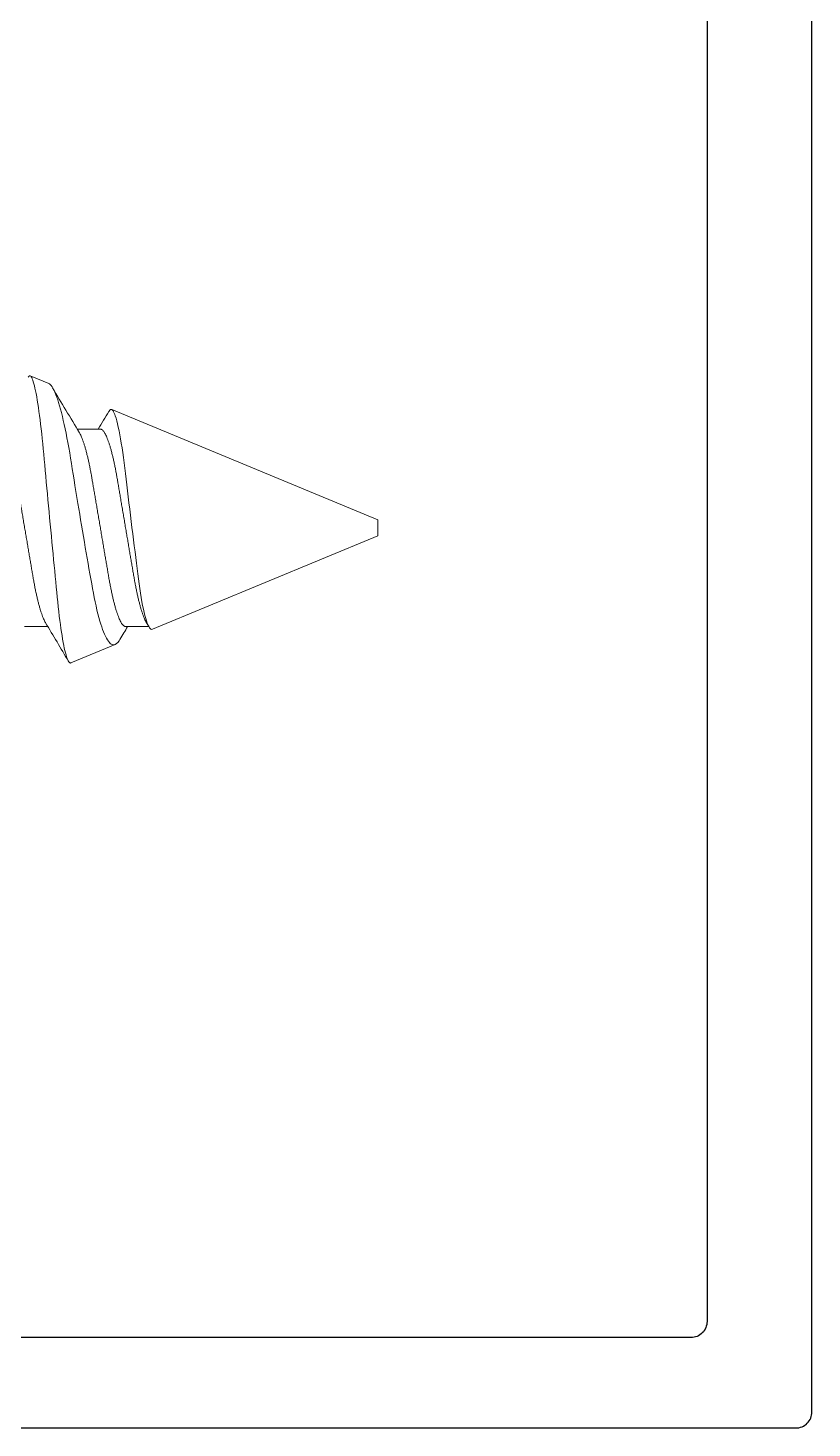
# Model space of a CAD drawing. Extents: x -138 to 168, y -127 to 72.
# Drawn here: x 2.981 to 3.467, y 45.553 to 46.42 of the extents above; entities that cross this region are included whole.
import ezdxf

# ---------------------------------------------------------------- set-up
doc = ezdxf.new("R2010")
doc.units = 0
doc.header["$MEASUREMENT"] = 0
doc.layers.get('0').update_dxf_attribs({"linetype": 'CONTINUOUS'})
doc.layers.add('Ballons', color=7, linetype='CONTINUOUS')
doc.layers.add('FRAME', color=1, linetype='CONTINUOUS')

# ---------------------------------------------------------------- blocks, each defined once
blk = doc.blocks.new('no 10 1 in')
at = {"color": 7, "linetype": 'Continuous', "lineweight": 15}
for p, q in [((55.99868, 25.66646), (55.98717, 25.67123)), ((56.20248, 25.58204), (56.03762, 25.65033)), ((56.03061, 25.63821), (56.01625, 25.63821)), ((56.20248, 25.57704), (56.20248, 25.58204)), ((56.20248, 25.57204), (56.20248, 25.57704)), ((56.06283, 25.5142), (56.20248, 25.57204)), ((55.98373, 25.51587), (55.99809, 25.51587)), ((56.04623, 25.51587), (56.06059, 25.51587)), ((56.01239, 25.4933), (56.03975, 25.50464))]:
    blk.add_line(p, q, dxfattribs=at)
at = {"color": 7, "linetype": 'Continuous', "lineweight": 15, "flags": 128}
for points in [[(56.01239, 25.4933), (56.01208, 25.49325), (56.01176, 25.49334), (56.01143, 25.49359), (56.0111, 25.49398), (56.01076, 25.49453), (56.01041, 25.49524), (56.01005, 25.49611), (56.0097, 25.49713), (56.00935, 25.49826), (56.009, 25.49952), (56.00865, 25.50094), (56.0083, 25.50249), (56.00794, 25.50421), (56.00758, 25.50607), (56.00722, 25.50807), (56.00687, 25.51021), (56.00653, 25.51239), (56.00619, 25.5147), (56.00585, 25.51712), (56.00552, 25.51966), (56.00518, 25.52236), (56.00486, 25.52516), (56.00453, 25.52809), (56.00422, 25.53111), (56.00392, 25.5341), (56.00362, 25.53716), (56.00331, 25.54032), (56.00299, 25.54354), (56.00267, 25.54689), (56.00234, 25.55029), (56.002, 25.55377), (56.00166, 25.55729), (56.00132, 25.56087), (56.00097, 25.56447), (56.00062, 25.56813), (56.00027, 25.57181), (55.99992, 25.57558), (55.99956, 25.57936), (55.9992, 25.58318), (55.99884, 25.58698), (55.9985, 25.59067), (55.99816, 25.59433), (55.99782, 25.598), (55.99748, 25.60163), (55.99714, 25.60531), (55.99681, 25.60895), (55.99647, 25.61255), (55.99615, 25.6161), (55.99584, 25.61946), (55.99554, 25.62275), (55.99524, 25.62599), (55.99493, 25.62915), (55.99461, 25.6323), (55.99429, 25.63535), (55.99395, 25.63833), (55.99362, 25.6412), (55.99328, 25.64396), (55.99294, 25.6466), (55.99259, 25.64915), (55.99225, 25.65158), (55.99189, 25.65392), (55.99153, 25.65614), (55.99118, 25.65823), (55.99082, 25.66017), (55.99047, 25.66193), (55.99013, 25.66354), (55.98978, 25.66502), (55.98944, 25.66634), (55.9891, 25.66753), (55.98876, 25.66857), (55.98842, 25.66944), (55.98809, 25.67015), (55.98778, 25.67067), (55.98747, 25.67103), (55.98717, 25.67123), (55.98686, 25.67127), (55.98655, 25.67116), (55.98623, 25.67088), (55.9859, 25.67044), (55.98582, 25.67029)], [(55.99867, 25.66645), (55.99906, 25.66626), (55.99958, 25.66584), (56.00012, 25.66524), (56.00068, 25.66447), (56.00126, 25.6635), (56.00185, 25.66236), (56.00245, 25.66104), (56.00306, 25.65954), (56.00362, 25.65804), (56.00418, 25.6564), (56.00475, 25.65462), (56.00532, 25.65271), (56.00591, 25.65062), (56.0065, 25.6484), (56.00709, 25.64604), (56.00768, 25.64356), (56.00825, 25.64104), (56.00881, 25.63841), (56.00938, 25.63567), (56.00994, 25.63282), (56.01051, 25.62981), (56.01106, 25.62672), (56.01162, 25.6235), (56.01216, 25.62021), (56.01267, 25.61696), (56.0132, 25.61365), (56.01374, 25.61025), (56.0143, 25.60679), (56.01488, 25.6032), (56.01547, 25.59957), (56.01607, 25.59587), (56.01669, 25.59215), (56.01724, 25.58878), (56.01781, 25.5854), (56.01838, 25.58199), (56.01895, 25.57858), (56.01954, 25.57511), (56.02013, 25.57165), (56.02072, 25.56819), (56.02131, 25.56475), (56.02188, 25.56147), (56.02245, 25.55821), (56.02302, 25.55498), (56.02358, 25.5518), (56.02415, 25.54861), (56.02471, 25.54547), (56.02526, 25.54239), (56.02581, 25.53937), (56.02632, 25.53655), (56.02685, 25.53382), (56.02739, 25.53116), (56.02795, 25.5286), (56.02853, 25.52609), (56.02913, 25.52369), (56.02973, 25.5214), (56.03035, 25.51923), (56.03091, 25.51741), (56.03147, 25.51569), (56.03204, 25.51408), (56.03261, 25.51258), (56.0332, 25.51118), (56.03379, 25.5099), (56.03439, 25.50875), (56.03498, 25.50773), (56.03558, 25.50682), (56.03619, 25.50606), (56.03679, 25.50545), (56.03738, 25.50498), (56.03799, 25.50465), (56.03858, 25.50449), (56.03917, 25.50448), (56.03975, 25.50464)], [(56.06283, 25.5142), (56.0624, 25.51412), (56.06196, 25.51426), (56.06152, 25.51459), (56.06105, 25.51515), (56.06057, 25.51592), (56.06009, 25.5169), (56.05963, 25.51804), (56.05916, 25.51937), (56.05869, 25.52088), (56.05821, 25.52262), (56.05773, 25.52455), (56.05726, 25.52666), (56.0568, 25.52887), (56.05635, 25.53125), (56.05591, 25.53377), (56.05547, 25.53651), (56.05504, 25.53939), (56.05462, 25.5424), (56.05421, 25.54543), (56.05381, 25.54857), (56.0534, 25.55179), (56.05296, 25.55518), (56.05252, 25.55864), (56.05208, 25.56216), (56.05161, 25.56582), (56.05115, 25.56953), (56.05068, 25.57327), (56.05021, 25.57714), (56.04973, 25.58102), (56.04925, 25.5849), (56.04879, 25.58867), (56.04834, 25.59243), (56.04789, 25.59615), (56.04744, 25.59993), (56.047, 25.60364), (56.04656, 25.60728), (56.04616, 25.61072), (56.04576, 25.61408), (56.04535, 25.61733), (56.04492, 25.62056), (56.04449, 25.62366), (56.04404, 25.62663), (56.04359, 25.62949), (56.04313, 25.63219), (56.04267, 25.63473), (56.0422, 25.63717), (56.04172, 25.63942), (56.04125, 25.64148), (56.04078, 25.64331), (56.04032, 25.64494), (56.03987, 25.64637), (56.03952, 25.64732), (56.03918, 25.64815), (56.03885, 25.64885), (56.03852, 25.64943), (56.0381, 25.64997), (56.0377, 25.65029), (56.0373, 25.6504), (56.03688, 25.65029), (56.03644, 25.64995), (56.03601, 25.64939), (56.03584, 25.6491)]]:
    blk.add_lwpolyline(points, dxfattribs=at)
at = {"color": 7, "linetype": 'Continuous', "lineweight": 15}
for centre, radius, start, end in [((59.05265, 27.45483), 3.53833, 210.40835, 210.93575), ((53.5644, 27.11374), 2.87282, 329.09511, 329.348), ((53.18977, 23.8351), 3.27286, 30.4626, 30.94858), ((57.83153, 24.44648), 2.07999, 149.06041, 149.31577), ((54.28374, 24.45196), 2.07102, 30.90345, 30.98763), ((56.03567, 25.51137), 0.00787, 301.14739, 333.95966)]:
    blk.add_arc(centre, radius, start, end, dxfattribs=at)
for points, knots in [([(55.96811, 25.63821), (55.96827, 25.6382), (55.96859, 25.63816), (55.9691, 25.63789), (55.96962, 25.63746), (55.97016, 25.63683), (55.97071, 25.63602), (55.97127, 25.63502), (55.97184, 25.63384), (55.97243, 25.63245), (55.97304, 25.63085), (55.97365, 25.62904), (55.97426, 25.62705), (55.97487, 25.62489), (55.97547, 25.62258), (55.97605, 25.62017), (55.97661, 25.61767), (55.97714, 25.61512), (55.97766, 25.61247), (55.97816, 25.60976), (55.97864, 25.60697), (55.97913, 25.60409), (55.97963, 25.60111), (55.98017, 25.59797), (55.98073, 25.59469), (55.98131, 25.59127), (55.98191, 25.58778), (55.98251, 25.58423), (55.98312, 25.58065), (55.98372, 25.5771), (55.98432, 25.5736), (55.9849, 25.57018), (55.98548, 25.56679), (55.98605, 25.56345), (55.98661, 25.56017), (55.98715, 25.55696), (55.98768, 25.55385), (55.9882, 25.55079), (55.98871, 25.54779), (55.98921, 25.54485), (55.98973, 25.54199), (55.99027, 25.53922), (55.99083, 25.53653), (55.9914, 25.534), (55.99197, 25.53162), (55.99254, 25.5294), (55.99312, 25.52732), (55.9937, 25.5254), (55.99429, 25.52363), (55.99487, 25.52204), (55.99546, 25.52062), (55.99604, 25.51938), (55.99645, 25.51859), (55.99666, 25.51826), (55.99668, 25.51824)], [0, 0, 0, 0, 0.018425, 0.037098, 0.055995, 0.075092, 0.094361, 0.113774, 0.1333, 0.152908, 0.173502, 0.194114, 0.214705, 0.235237, 0.255675, 0.275982, 0.295213, 0.314265, 0.333111, 0.351727, 0.370105, 0.388591, 0.407319, 0.426267, 0.446323, 0.466559, 0.486941, 0.507436, 0.528005, 0.548612, 0.568283, 0.587921, 0.607494, 0.626969, 0.646317, 0.665508, 0.684513, 0.703307, 0.722741, 0.74198, 0.761439, 0.781155, 0.801099, 0.821241, 0.840622, 0.860124, 0.879715, 0.899364, 0.919038, 0.938704, 0.95833, 0.977882, 0.998253, 1, 1, 1, 1]), ([(56.01767, 25.63584), (56.01783, 25.63557), (56.01817, 25.63497), (56.01872, 25.63383), (56.01931, 25.63245), (56.01991, 25.63085), (56.02053, 25.62904), (56.02114, 25.62705), (56.02175, 25.62489), (56.02234, 25.62258), (56.02292, 25.62017), (56.02348, 25.61767), (56.02402, 25.61512), (56.02453, 25.61247), (56.02503, 25.60976), (56.02551, 25.60697), (56.026, 25.60409), (56.02651, 25.60111), (56.02704, 25.59797), (56.0276, 25.59469), (56.02819, 25.59127), (56.02878, 25.58778), (56.02938, 25.58423), (56.02999, 25.58065), (56.0306, 25.5771), (56.03119, 25.5736), (56.03178, 25.57018), (56.03235, 25.56679), (56.03292, 25.56345), (56.03348, 25.56017), (56.03403, 25.55696), (56.03456, 25.55385), (56.03508, 25.55079), (56.03559, 25.54779), (56.03609, 25.54485), (56.03661, 25.54199), (56.03715, 25.53922), (56.03771, 25.53653), (56.03827, 25.534), (56.03884, 25.53162), (56.03942, 25.5294), (56.03999, 25.52732), (56.04058, 25.5254), (56.04116, 25.52364), (56.04175, 25.52204), (56.04233, 25.52062), (56.04292, 25.51937), (56.0435, 25.51829), (56.04408, 25.51739), (56.04465, 25.51671), (56.0452, 25.51622), (56.04573, 25.51593), (56.04606, 25.51589), (56.04623, 25.51587)], [0, 0, 0, 0, 0.016551, 0.036076, 0.055684, 0.076279, 0.09689, 0.117481, 0.138014, 0.158452, 0.178759, 0.19799, 0.217041, 0.235888, 0.254503, 0.272882, 0.291368, 0.310096, 0.329043, 0.349099, 0.369335, 0.389718, 0.410212, 0.430781, 0.451388, 0.471059, 0.490697, 0.51027, 0.529746, 0.549094, 0.568285, 0.58729, 0.606083, 0.625518, 0.644756, 0.664216, 0.683932, 0.703876, 0.724018, 0.743399, 0.7629, 0.782492, 0.802141, 0.821815, 0.841481, 0.861106, 0.880659, 0.90103, 0.921251, 0.941289, 0.961112, 0.980691, 1, 1, 1, 1]), ([(56.03061, 25.63821), (56.03077, 25.6382), (56.03109, 25.63816), (56.0316, 25.63789), (56.03212, 25.63746), (56.03266, 25.63683), (56.03321, 25.63602), (56.03377, 25.63502), (56.03434, 25.63384), (56.03493, 25.63245), (56.03554, 25.63085), (56.03615, 25.62904), (56.03676, 25.62705), (56.03737, 25.62489), (56.03797, 25.62258), (56.03855, 25.62017), (56.03911, 25.61767), (56.03964, 25.61512), (56.04016, 25.61247), (56.04066, 25.60976), (56.04114, 25.60697), (56.04163, 25.60409), (56.04213, 25.60111), (56.04267, 25.59797), (56.04323, 25.59469), (56.04381, 25.59127), (56.04441, 25.58778), (56.04501, 25.58423), (56.04562, 25.58065), (56.04622, 25.5771), (56.04682, 25.5736), (56.0474, 25.57018), (56.04798, 25.56679), (56.04855, 25.56345), (56.04911, 25.56017), (56.04965, 25.55696), (56.05018, 25.55385), (56.0507, 25.55079), (56.05121, 25.54779), (56.05171, 25.54485), (56.05224, 25.54199), (56.05277, 25.53922), (56.05333, 25.53653), (56.0539, 25.534), (56.05447, 25.53162), (56.05504, 25.5294), (56.05562, 25.52732), (56.0562, 25.5254), (56.05679, 25.52363), (56.05737, 25.52204), (56.05796, 25.52062), (56.05854, 25.51938), (56.05895, 25.51859), (56.05916, 25.51826), (56.05918, 25.51824)], [0, 0, 0, 0, 0.018425, 0.037098, 0.055995, 0.075092, 0.094361, 0.113774, 0.1333, 0.152908, 0.173502, 0.194114, 0.214705, 0.235238, 0.255676, 0.275983, 0.295213, 0.314265, 0.333111, 0.351727, 0.370105, 0.388591, 0.40732, 0.426267, 0.446323, 0.466559, 0.486942, 0.507436, 0.528005, 0.548612, 0.568283, 0.587921, 0.607494, 0.62697, 0.646318, 0.665508, 0.684514, 0.703307, 0.722742, 0.74198, 0.76144, 0.781155, 0.8011, 0.821242, 0.840623, 0.860124, 0.879716, 0.899365, 0.919039, 0.938705, 0.95833, 0.977883, 0.998254, 1, 1, 1, 1])]:
    blk.add_open_spline(points, degree=3, knots=knots, dxfattribs=at)
blk = doc.blocks.new('3810_2p25in_Insert_Glass_Stop')
blk.add_lwpolyline([(1.745, -0.327, -0.414214), (1.714, -0.296), (1.714, 0.572, 0.414214), (1.683, 0.603), (0.056, 0.603, 0.414214), (0.046, 0.593), (0.046, 0.07111, 0.440011), (0.05687, 0.06115), (0.1723, 0.07125, -0.440011), (0.206, 0.04037), (0.206, -0.152, -0.691708), (0.17098, -0.1652), (0.11498, -0.10149, -0.395486), (0.11586, -0.07414), (0.14707, -0.04293, 0.198912), (0.15, -0.03586), (0.15, 0.00217, 0.440011), (0.13913, 0.01213), (0.00087, 0.00004, -0.440011), (-0.01, 0.01), (-0.01, 0.658, -0.414214), (0, 0.668), (1.839, 0.668, -0.414214)], format="xyb")

msp = doc.modelspace()

# ---------------------------------------------------------------- block references
at = {"layer": 'Ballons'}
msp.add_blockref('no 10 1 in', (-53.0048, 20.53372), dxfattribs=at)
at = {"layer": 'FRAME', "xscale": -1, "rotation": 270.0000000000002}
msp.add_blockref('3810_2p25in_Insert_Glass_Stop', (2.7985, 45.56297), dxfattribs=at)

doc.saveas('drawing.dxf')
